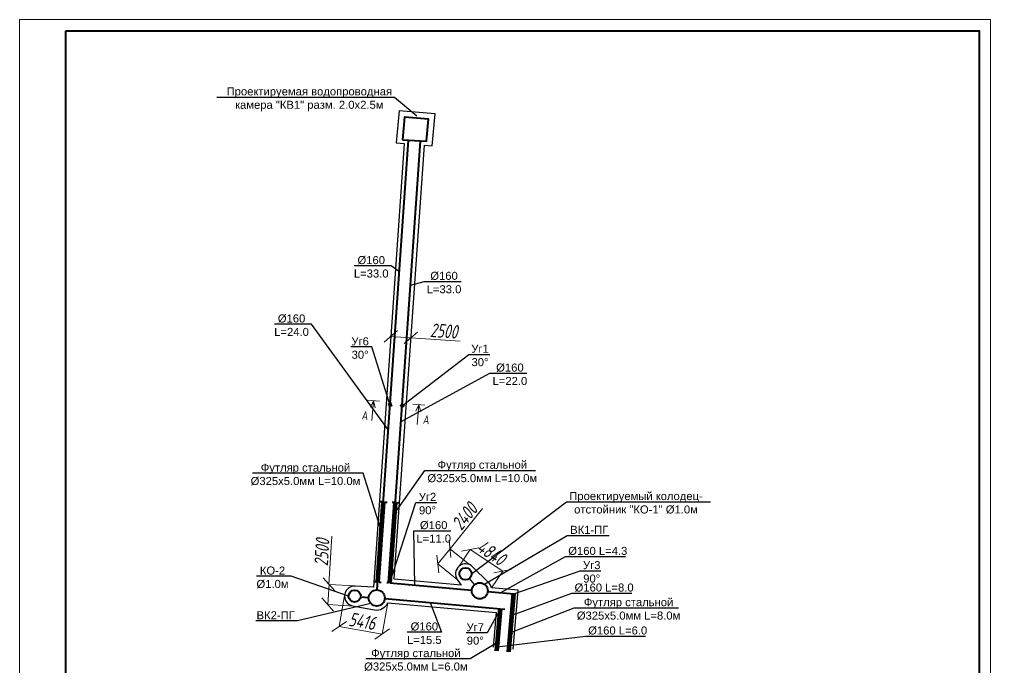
# Model space of a CAD drawing. Header units: millimetres. Extents: x 2433 to 329234, y 5766 to 133064.
# Drawn here: x 212175 to 240175, y 73950 to 92642 of the extents above; entities that cross this region are included whole.
import ezdxf
from ezdxf import colors
from ezdxf.entities.mleader import LeaderData, LeaderLine
from ezdxf.math import Vec2, Vec3

# ---------------------------------------------------------------- set-up
doc = ezdxf.new("R2010")
doc.units = ezdxf.units.MM
for name, color, linetype, lineweight in [('00-рамка', 7, 'Continuous', 40), ('19-вода', 5, 'Continuous', 40), ('Канализация К1', 14, 'Continuous', 40), ('Откос', 7, 'MYOTKOS', 9)]:
    doc.layers.add(name, color=color, linetype=linetype, lineweight=lineweight)
doc.styles.add('2_0-Ариел', font='arial.ttf', dxfattribs={"height": 2})
doc.styles.add('GOST 2.304', font='CS_Gost2304.shx')
doc.styles.add('Line_GUGK', font='GOST Common.ttf')
doc.styles.get("Standard").update_dxf_attribs({"font": 'arial.ttf'})
doc.styles.add('Виден при печати GOST Common', font='', dxfattribs={"width": 0.75})
doc.styles.get('Виден при печати GOST Common').set_extended_font_data('GOST Common', italic=True, bold=True)
doc.linetypes.add('MYOTKOS', pattern='A,0.25,["|",Line_GUGK,S=0.5,R=0,X=0,Y=0.1],0.5,["|",Line_GUGK,S=0.9,R=0,X=0,Y=0.3],0.25', length=1)
doc.linetypes.add('Вода-1', pattern='A,15,-1,["В1",Standard,S=2,R=0,X=0,Y=-1],-3.3', length=19.3)
doc.dimstyles.new('Виден при печати', dxfattribs={"dimtxt": 396, "dimasz": 360, "dimexe": 2, "dimexo": 0, "dimgap": 65, "dimtad": 1, "dimdec": 0, "dimtxsty": 'Виден при печати GOST Common', "dimblk1": 'OBLIQUE', "dimblk2": 'OBLIQUE', "dimsah": 1, "dimcen": -2, "dimdle": 2, "dimclrd": 250, "dimclre": 250, "dimclrt": 250, "dimaunit": 1, "dimadec": 4, "dimazin": 2, "dimtp": 1, "dimtfac": 0.5, "dimtdec": 0, "dimtofl": 0, "dimtmove": 1, "dimatfit": 3, "dimfxl": 1, "dimtfillclr": 250, "dimtolj": 1, "dimlwd": 5, "dimlwe": 5, "dimarcsym": 1})

# ---------------------------------------------------------------- blocks, each defined once
blk = doc.blocks.new('_Oblique')
at = {"color": 0, "linetype": 'ByBlock', "lineweight": -2}
blk.add_line((-0.5, -0.5), (0.5, 0.5), dxfattribs=at)
blk = doc.blocks.new('*D132')
at = {"layer": 'Defpoints', "color": 0, "transparency": 16777216}
for p in [(222885, 83500), (223463, 83459), (223463, 83459)]:
    blk.add_point(p, dxfattribs=at)
at = {"layer": 'Откос', "color": 250, "linetype": 'ByBlock', "lineweight": 5, "transparency": 16777216}
for p, q in [((222883, 83500), (223465, 83459)), ((222885, 83500), (222885, 83498)), ((223463, 83459), (223463, 83457)), ((224878, 83361), (223463, 83459))]:
    blk.add_line(p, q, dxfattribs=at)
at = {"layer": 'Откос', "color": 250, "lineweight": 5, "transparency": 16777216, "xscale": 360, "yscale": 360, "zscale": 360}
for p, rotation in [((222885, 83500), 176.0154292621149), ((223463, 83459), 356.0154292621151)]:
    blk.add_blockref('_Oblique', p, dxfattribs=dict(at, rotation=rotation))
at = {"layer": 'Откос', "color": 250, "transparency": 16777216, "insert": (224416, 83656), "char_height": 396, "attachment_point": 5, "rotation": 356.0154, "style": 'Виден при печати GOST Common'}
blk.add_mtext('\\A1;2500', dxfattribs=at)
blk = doc.blocks.new('*D133')
at = {"layer": 'Defpoints', "color": 0, "transparency": 16777216}
for p in [(221551, 76032), (222793, 75814), (222635, 74918)]:
    blk.add_point(p, dxfattribs=at)
at = {"layer": 'Откос', "color": 250, "linetype": 'ByBlock', "lineweight": 5, "transparency": 16777216}
for p, q in [((221551, 76032), (221393, 75134)), ((222793, 75814), (222635, 74916)), ((221392, 75137), (222637, 74918))]:
    blk.add_line(p, q, dxfattribs=at)
at = {"layer": 'Откос', "color": 250, "lineweight": 5, "transparency": 16777216, "xscale": 360, "yscale": 360, "zscale": 360}
for p, rotation in [((221394, 75136), 170.0458910768763), ((222635, 74918), 350.0458910768764)]:
    blk.add_blockref('_Oblique', p, dxfattribs=dict(at, rotation=rotation))
at = {"layer": 'Откос', "color": 250, "transparency": 16777216, "insert": (222060, 75286), "char_height": 396, "attachment_point": 5, "rotation": 350.0459, "style": 'Виден при печати GOST Common'}
blk.add_mtext('\\A1;5416', dxfattribs=at)
blk = doc.blocks.new('*D134')
at = {"layer": 'Defpoints', "color": 0, "transparency": 16777216}
for p in [(221100, 76350), (221858, 76303), (221822, 75724)]:
    blk.add_point(p, dxfattribs=at)
at = {"layer": 'Откос', "color": 250, "linetype": 'ByBlock', "lineweight": 5, "transparency": 16777216}
for p, q in [((221187, 77739), (221100, 76350)), ((221064, 75769), (221101, 76352)), ((221858, 76303), (221098, 76350)), ((221822, 75724), (221062, 75771))]:
    blk.add_line(p, q, dxfattribs=at)
at = {"layer": 'Откос', "color": 250, "lineweight": 5, "transparency": 16777216, "xscale": 360, "yscale": 360, "zscale": 360}
for p, rotation in [((221100, 76350), 86.4364560925761), ((221064, 75771), 266.4364560925761)]:
    blk.add_blockref('_Oblique', p, dxfattribs=dict(at, rotation=rotation))
at = {"layer": 'Откос', "color": 250, "transparency": 16777216, "insert": (220895, 77275), "char_height": 396, "attachment_point": 5, "rotation": 86.4365, "style": 'Виден при печати GOST Common'}
blk.add_mtext('\\A1;2500', dxfattribs=at)
blk = doc.blocks.new('*D135')
at = {"layer": 'Defpoints', "color": 0, "transparency": 16777216}
for p in [(225173, 77356), (224851, 76875, -88), (225785, 76251, -88)]:
    blk.add_point(p, dxfattribs=at)
at = {"layer": 'Откос', "color": 250, "linetype": 'ByBlock', "lineweight": 5, "transparency": 16777216}
for p, q in [((224851, 76875), (225174, 77358)), ((226108, 76732), (225171, 77357)), ((225785, 76251), (226108, 76734))]:
    blk.add_line(p, q, dxfattribs=at)
at = {"layer": 'Откос', "color": 250, "lineweight": 5, "transparency": 16777216, "xscale": 360, "yscale": 360, "zscale": 360}
for p, rotation in [((225173, 77356), 146.2557212788538), ((226107, 76733), 326.2557212788538)]:
    blk.add_blockref('_Oblique', p, dxfattribs=dict(at, rotation=rotation))
at = {"layer": 'Откос', "color": 250, "transparency": 16777216, "insert": (225786, 77263), "char_height": 396, "attachment_point": 5, "rotation": 326.2557, "style": 'Виден при печати GOST Common'}
blk.add_mtext('\\A1;4840', dxfattribs=at)
blk = doc.blocks.new('*D136')
at = {"layer": 'Defpoints', "color": 0, "transparency": 16777216}
for p in [(224240, 76940), (225150, 76920, -88), (224800, 76487, -88)]:
    blk.add_point(p, dxfattribs=at)
at = {"layer": 'Откос', "color": 250, "linetype": 'ByBlock', "lineweight": 5, "transparency": 16777216}
for p, q in [((225530, 78535), (224590, 77373)), ((224592, 77374), (224239, 76938)), ((225150, 76920), (224589, 77374)), ((224800, 76487), (224239, 76941))]:
    blk.add_line(p, q, dxfattribs=at)
at = {"layer": 'Откос', "color": 250, "lineweight": 5, "transparency": 16777216, "xscale": 360, "yscale": 360, "zscale": 360}
for p, rotation in [((224590, 77373), 51.03824005927596), ((224240, 76940), 231.038240059276)]:
    blk.add_blockref('_Oblique', p, dxfattribs=dict(at, rotation=rotation))
at = {"layer": 'Откос', "color": 250, "transparency": 16777216, "insert": (225013, 78314), "char_height": 396, "attachment_point": 5, "rotation": 51.0382, "style": 'Виден при печати GOST Common'}
blk.add_mtext('\\A1;2400', dxfattribs=at)
blk = doc.blocks.new('_None')
blk = doc.blocks.new('_BoxFilled')
at = {"color": 0, "linetype": 'ByBlock', "lineweight": -2}
blk.add_line((-0.5, 0), (-1, 0), dxfattribs=at)
at = {"color": 0, "linetype": 'ByBlock'}
blk.add_solid([(-0.5, 0.5), (0.5, 0.5), (-0.5, -0.5), (0.5, -0.5)], dxfattribs=at)

msp = doc.modelspace()

# ---------------------------------------------------------------- linework, layer by layer
at = {"linetype": 'MYOTKOS', "ltscale": 110}
for p, q in [((223272.5, 89064.5), (222380.9, 76264.8)), ((222978.4, 76496), (223850.3, 89014.1)), ((225699.8, 76404.5, -88), (225242.2, 76858.6, -88)), ((224910.8, 76327.5, -88), (222978.4, 76496)), ((224799.8, 76487.3, -88), (224910.8, 76327.5, -88)), ((222380.9, 76264.8), (221859, 76302.5)), ((226558.6, 76183.8), (225785, 76251.3, -88)), ((226410.3, 74484.1), (226558.6, 76183.8)), ((221822.2, 75723.7), (222413, 75615.4)), ((222792.5, 75813.6), (225920.3, 75540.8)), ((225920.3, 75540.8), (225832.5, 74534.5))]:
    msp.add_line(p, q, dxfattribs=at)
msp.add_line((225298.4, 76341.5, -88), (225149.6, 76519.4, -88))
msp.add_lwpolyline([(223850.3, 89014.1), (224079.4, 88994.1), (224160, 89918.5), (223120, 90009.3), (223039.4, 89084.8), (223272.5, 89064.5)], dxfattribs=at)
for centre, radius, start, end in [((225037.9, 76652.8, -88), 290, 45.22004, 214.80035), ((221840.2, 76013.1), 290, 86.27764, 266.43646), ((225448.1, 76164.2, -88), 348, 14.48727, 46.75752), ((222475.8, 75957.7), 348, 259.61433, 335.54359)]:
    msp.add_arc(centre, radius, start, end, dxfattribs=at)
at = {"layer": '00-рамка', "lineweight": 15}
msp.add_lwpolyline([(212175.2, 92642.3), (240175.2, 92642.3), (240175.2, 53042.3), (212175.2, 53042.3)], close=True, dxfattribs=at)
at = {"layer": '00-рамка', "lineweight": 40}
msp.add_lwpolyline([(213508.5, 92308.9), (239841.9, 92308.9), (239841.9, 53375.6), (213508.5, 53375.6)], close=True, dxfattribs=at)
at = {"layer": '19-вода', "linetype": 'Вода-1', "ltscale": 900}
for p, q in [((222491.9, 76189.1), (223395.7, 89164.1)), ((222854.7, 76390.4), (223742.8, 89139.9)), ((222470.1, 76422.6), (222630.6, 78727.9)), ((222545.8, 76416.3), (222706.6, 78724.2)), ((222630.6, 78727.9), (222576.9, 78731.7)), ((222706.6, 78724.2), (222777.9, 78719.2)), ((222816.8, 76393), (222978.3, 78710.8)), ((222892.6, 76387.7), (223054.2, 78707)), ((222978.3, 78710.8), (222917.4, 78715)), ((223054.2, 78707), (223115.4, 78702.7)), ((222470.1, 76422.6), (222418.6, 76426.2)), ((222545.8, 76416.3), (222608.3, 76411.9)), ((222816.8, 76393), (222763.6, 76396.7)), ((222854.7, 76390.4), (225217, 76184.4)), ((222012.4, 75987.9), (222244.3, 75972.8)), ((222706.9, 75937.5), (226046, 75646.3)), ((225679.2, 76144), (226432.9, 76078.3)), ((226248.9, 74406), (226395.1, 76081.6)), ((226286.8, 74402.7), (226432.9, 76078.3)), ((226324.7, 74399.4), (226470.8, 76075)), ((225902.3, 74436.3), (226008.1, 75649.6)), ((225940.1, 74433), (226046, 75646.3)), ((225978, 74429.7), (226083.8, 75643)), ((226083.8, 75643), (226171.9, 75635.3))]:
    msp.add_line(p, q, dxfattribs=at)
at = {"layer": '19-вода'}
for p, q in [((222699.1, 78724.6), (222699.6, 78732.2)), ((222970.8, 78711.1), (222970.9, 78713.3)), ((223048.2, 78707.3), (223048.2, 78707.9)), ((222894.5, 76393), (222924.1, 76839))]:
    msp.add_line(p, q, dxfattribs=at)
at = {"layer": '19-вода', "linetype": 'Вода-1', "ltscale": 900}
msp.add_lwpolyline([(223220.6, 89169.7), (223910, 89131.2), (223965.7, 89762.9), (223274.5, 89824.6)], close=True, dxfattribs=at)
at = {"layer": '19-вода'}
for centre, radius in [((225037.9, 76652.8, -88), 174), ((221840.2, 76013.1), 174), ((222475.8, 75957.7), 232), ((225448.1, 76164.2, -88), 232)]:
    msp.add_circle(centre, radius, dxfattribs=at)
at = {"layer": 'Канализация К1', "color": 18, "linetype": 'Continuous', "lineweight": 15, "true_color": 0x000000}
for p, q in [((222207.1, 81660.4), (222554.5, 81630.1)), ((222383.1, 81645.1), (222295.6, 81456)), ((222333.4, 81076.1), (222383.1, 81645.1)), ((222383.1, 81645.1), (222436.5, 81443.7)), ((223517.7, 81547.1), (223865.1, 81516.8)), ((223693.7, 81531.8), (223606.2, 81342.7)), ((223644.1, 80962.8), (223693.7, 81531.8)), ((223693.7, 81531.8), (223747.1, 81330.4))]:
    msp.add_line(p, q, dxfattribs=at)
at = {"layer": 'Откос', "ltscale": 900}
msp.add_line((225224.4, 76430.7, -88), (225224.4, 76430.7, -88), dxfattribs=at)

# ---------------------------------------------------------------- texts
at = {"layer": 'Канализация К1', "color": 18, "linetype": 'Continuous', "lineweight": 15, "true_color": 0x000000, "char_height": 250, "attachment_point": 1, "rotation": 352.48117, "style": 'GOST 2.304'}
for insert in [(222070.5, 81356.6), (223837.1, 81234.9)]:
    msp.add_mtext_dynamic_manual_height_columns('A', width=372.408, gutter_width=12.5, heights=[0], dxfattribs=dict(at, insert=insert))

# ---------------------------------------------------------------- dimensions: what is measured, and where the dimension line sits
at = {"layer": 'Откос'}
for base, p1, p2, angle, text, picture, middle in [((223463.4, 83459.2), (222884.8, 83499.5), (223463.4, 83459.2), 356.01543, '2500', '*D132', (224398.6, 83401.1)), ((224240.2, 76939.8), (225149.9, 76920.3, -88), (224799.8, 76487.3, -88), 231.03824, '2400', '*D136', (225217.9, 78148.9)), ((221100.5, 76349.8), (221822.2, 75723.7), (221858.2, 76302.6), 86.43646, '2500', '*D134', (221223.8, 77254.9))]:
    dim = msp.add_linear_dim(base=base, p1=p1, p2=p2, angle=angle, text=text, dimstyle='Виден при печати', override={"dimpost": '<>'}, dxfattribs=at)
    dim.commit()
    dim.dimension.update_dxf_attribs({"geometry": picture, "text_midpoint": middle, "dimtype": 129})
for p1, p2, distance, text, picture, middle in [((225785, 76251.3, -88), (224851.5, 76874.9, -88), -578.9, '4840', '*D135', (225785.9, 77263.2)), ((221550.8, 76031.6), (222792.5, 75813.6), -909, '5416', '*D133', (222060, 75286.4))]:
    dim = msp.add_aligned_dim(p1=p1, p2=p2, distance=distance, text=text, dimstyle='Виден при печати', override={"dimpost": '<>'}, dxfattribs=at)
    dim.commit()
    dim.dimension.update_dxf_attribs({"geometry": picture, "text_midpoint": middle})

# ---------------------------------------------------------------- leaders
at = {"layer": '19-вода', "lineweight": 30}
ml = msp.add_multileader_mtext('Standard', dxfattribs=at)
ml.set_content('Проектируемая водопроводная\\Pкамера "КВ1" разм. 2.0х2.5м', color=256, style='2_0-Ариел')
ml.set_leader_properties()
ml.set_arrow_properties(name='NONE')
ml.build(insert=Vec2(0, 0))
ml.multileader.update_dxf_attribs({"text_left_attachment_type": 6, "text_right_attachment_type": 6, "dogleg_length": 0.36, "arrow_head_size": 20.9})
ctx = ml.context
ctx.base_point, ctx.char_height, ctx.arrow_head_size, ctx.landing_gap_size, ctx.plane_origin = Vec3(218161.3, 90386.8), 231.989, 20.9, 10.4, Vec3(226996.1, 92739.3)
ctx.left_attachment, ctx.right_attachment, ctx.text_align_type = 6, 6, 1
notes = []
notes.append((ctx, [(0, (1, 1, 0), (222988.5, 90386.8), (-1, 0), 83.5, [(0, [(223630, 89848.3)], 0, [])])]))
ctx.mtext.insert, ctx.mtext.alignment, ctx.mtext.flow_direction = Vec3(220533.1, 90683.2), 2, 5
ml = msp.add_multileader_mtext('Standard', dxfattribs=at)
ml.set_content('%%C160\\PL=33.0', color=256, style='2_0-Ариел')
ml.set_leader_properties()
ml.set_arrow_properties(name='NONE')
ml.build(insert=Vec2(0, 0))
ml.multileader.update_dxf_attribs({"text_left_attachment_type": 6, "text_right_attachment_type": 6, "dogleg_length": 0.36, "arrow_head_size": 20.9})
ctx = ml.context
ctx.base_point, ctx.char_height, ctx.arrow_head_size, ctx.landing_gap_size, ctx.plane_origin = Vec3(221827.7, 85539), 231.99, 20.9, 10.4, Vec3(226377.3, 88073.3)
ctx.left_attachment, ctx.right_attachment, ctx.text_align_type = 6, 6, 1
notes.append((ctx, [(0, (1, 1, 0), (222893.1, 85539), (-1, 0), 83.5, [(0, [(223130.6, 85358.3)], 0, [])])]))
ctx.mtext.insert, ctx.mtext.alignment, ctx.mtext.flow_direction = Vec3(222318.6, 85817.4), 2, 5
ml = msp.add_multileader_mtext('Standard', dxfattribs=at)
ml.set_content('%%C160\\PL=33.0', color=256, style='2_0-Ариел')
ml.set_leader_properties()
ml.set_arrow_properties(name='NONE')
ml.build(insert=Vec2(0, 0))
ml.multileader.update_dxf_attribs({"text_left_attachment_type": 6, "text_right_attachment_type": 6, "dogleg_length": 0.36, "arrow_head_size": 20.9})
ctx = ml.context
ctx.base_point, ctx.char_height, ctx.arrow_head_size, ctx.landing_gap_size, ctx.plane_origin = Vec3(223926.4, 85085.6, 2934.7), 231.99, 20.9, 10.4, Vec3(228476, 87619.9, 2934.7)
ctx.left_attachment, ctx.right_attachment, ctx.text_align_type = 6, 6, 1
notes.append((ctx, [(1, (1, 1, 0), (223842.9, 85085.6, 2934.7), (1, 0), 83.5, [(0, [(223452.7, 84974.8, 2934.7)], 0, [])])]))
ctx.mtext.insert, ctx.mtext.alignment, ctx.mtext.flow_direction = Vec3(224417.3, 85364, 2934.7), 2, 5
ml = msp.add_multileader_mtext('Standard', dxfattribs=at)
ml.set_content('%%C160\\PL=24.0', color=256, style='2_0-Ариел')
ml.set_leader_properties()
ml.set_arrow_properties(name='NONE')
ml.build(insert=Vec2(0, 0))
ml.multileader.update_dxf_attribs({"text_left_attachment_type": 6, "text_right_attachment_type": 6, "dogleg_length": 0.36, "arrow_head_size": 20.9})
ctx = ml.context
ctx.base_point, ctx.char_height, ctx.arrow_head_size, ctx.landing_gap_size, ctx.plane_origin = Vec3(219530.2, 83855.1), 231.99, 20.9, 10.4, Vec3(223993.2, 86565.8)
ctx.left_attachment, ctx.right_attachment, ctx.text_align_type = 6, 6, 1
notes.append((ctx, [(0, (1, 1, 0), (220595.6, 83855.1), (-1, 0), 83.5, [(0, [(222812.6, 80793.1)], 0, [])])]))
ctx.mtext.insert, ctx.mtext.alignment, ctx.mtext.flow_direction = Vec3(220021.1, 84133.5), 2, 5
ml = msp.add_multileader_mtext('Standard', dxfattribs=at)
ml.set_content('Уг6\\P30%%D', color=256, style='2_0-Ариел')
ml.set_leader_properties()
ml.set_arrow_properties(name='BOXFILLED')
ml.build(insert=Vec2(0, 0))
ml.multileader.update_dxf_attribs({"text_left_attachment_type": 6, "text_right_attachment_type": 6, "dogleg_length": 0.36, "arrow_head_size": 116})
ctx = ml.context
ctx.base_point, ctx.char_height, ctx.arrow_head_size, ctx.landing_gap_size, ctx.plane_origin = Vec3(221743.2, 83196.3), 231.99, 116, 10.4, Vec3(228644.8, 85044.4)
ctx.left_attachment, ctx.right_attachment, ctx.text_align_type = 6, 6, 1
notes.append((ctx, [(0, (1, 1, 0), (222335.4, 83196.3), (-1, 0), 83.5, [(0, [(222863.7, 81526.9)], 0, [])])]))
ctx.mtext.insert, ctx.mtext.alignment, ctx.mtext.flow_direction = Vec3(221997.5, 83474.7), 2, 5
ml = msp.add_multileader_mtext('Standard', dxfattribs=at)
ml.set_content('Уг1\\P30%%D', color=256, style='2_0-Ариел')
ml.set_leader_properties()
ml.set_arrow_properties(name='BOXFILLED')
ml.build(insert=Vec2(0, 0))
ml.multileader.update_dxf_attribs({"text_left_attachment_type": 6, "text_right_attachment_type": 6, "dogleg_length": 0.36, "arrow_head_size": 116})
ctx = ml.context
ctx.base_point, ctx.char_height, ctx.arrow_head_size, ctx.landing_gap_size, ctx.plane_origin = Vec3(225216.4, 82983.4), 231.99, 116, 10.4, Vec3(228992, 85020.2)
ctx.left_attachment, ctx.right_attachment, ctx.text_align_type = 6, 6, 1
notes.append((ctx, [(1, (1, 1, 0), (225132.9, 82983.4), (1, 0), 83.5, [(0, [(223210.8, 81502.7)], 0, [])])]))
ctx.mtext.insert, ctx.mtext.alignment, ctx.mtext.flow_direction = Vec3(225454.4, 83261.8), 2, 5
ml = msp.add_multileader_mtext('Standard', dxfattribs=at)
ml.set_content('%%C160\\PL=22.0', color=256, style='2_0-Ариел')
ml.set_leader_properties()
ml.set_arrow_properties(name='NONE')
ml.build(insert=Vec2(0, 0))
ml.multileader.update_dxf_attribs({"text_left_attachment_type": 6, "text_right_attachment_type": 6, "dogleg_length": 0.36, "arrow_head_size": 20.9})
ctx = ml.context
ctx.base_point, ctx.char_height, ctx.arrow_head_size, ctx.landing_gap_size, ctx.plane_origin = Vec3(225825.7, 82439.3, 2934.7), 231.99, 20.9, 10.4, Vec3(230288.8, 85998, 2934.7)
ctx.left_attachment, ctx.right_attachment, ctx.text_align_type = 6, 6, 1
notes.append((ctx, [(1, (1, 1, 0), (225742.2, 82439.3, 2934.7), (1, 0), 83.5, [(0, [(223179.2, 81048.1, 2934.7)], 0, [])])]))
ctx.mtext.insert, ctx.mtext.alignment, ctx.mtext.flow_direction = Vec3(226316.7, 82717.7, 2934.7), 2, 5
ml = msp.add_multileader_mtext('Standard', dxfattribs=at)
ml.set_content('Футляр стальной\\P%%C325х5.0мм L=10.0м', color=256, style='2_0-Ариел')
ml.set_leader_properties()
ml.set_arrow_properties(name='BOXFILLED')
ml.build(insert=Vec2(0, 0))
ml.multileader.update_dxf_attribs({"text_left_attachment_type": 6, "text_right_attachment_type": 6, "dogleg_length": 0.36, "arrow_head_size": 116})
ctx = ml.context
ctx.base_point, ctx.char_height, ctx.arrow_head_size, ctx.landing_gap_size, ctx.plane_origin = Vec3(218848.5, 79555), 231.989, 116, 10.4, Vec3(228391.2, 81403.1)
ctx.left_attachment, ctx.right_attachment, ctx.text_align_type = 6, 6, 1
notes.append((ctx, [(0, (1, 1, 0), (222081.8, 79555), (-1, 0), 83.5, [(0, [(222610.1, 77885.6)], 0, [])])]))
ctx.mtext.insert, ctx.mtext.alignment, ctx.mtext.flow_direction = Vec3(220423.4, 79833.4), 2, 5
ml = msp.add_multileader_mtext('Standard', dxfattribs=at)
ml.set_content('Футляр стальной\\P%%C325х5.0мм L=10.0м', color=256, style='2_0-Ариел')
ml.set_leader_properties()
ml.set_arrow_properties(name='BOXFILLED')
ml.build(insert=Vec2(0, 0))
ml.multileader.update_dxf_attribs({"text_left_attachment_type": 6, "text_right_attachment_type": 6, "dogleg_length": 0.36, "arrow_head_size": 116})
ctx = ml.context
ctx.base_point, ctx.char_height, ctx.arrow_head_size, ctx.landing_gap_size, ctx.plane_origin = Vec3(223945.8, 79637.5), 231.989, 116, 10.4, Vec3(228776.2, 81922.8)
ctx.left_attachment, ctx.right_attachment, ctx.text_align_type = 6, 6, 1
notes.append((ctx, [(1, (1, 1, 0), (223862.3, 79637.5), (1, 0), 83.5, [(0, [(222995.1, 78405.3)], 0, [])])]))
ctx.mtext.insert, ctx.mtext.alignment, ctx.mtext.flow_direction = Vec3(225520.7, 79915.8), 2, 5
ml = msp.add_multileader_mtext('Standard', dxfattribs=at)
ml.set_content('Уг2\\P90%%D', color=256, style='2_0-Ариел')
ml.set_leader_properties()
ml.set_arrow_properties(name='NONE')
ml.build(insert=Vec2(0, 0))
ml.multileader.update_dxf_attribs({"text_left_attachment_type": 6, "text_right_attachment_type": 6, "dogleg_length": 0.36, "arrow_head_size": 20.9})
ctx = ml.context
ctx.base_point, ctx.char_height, ctx.arrow_head_size, ctx.landing_gap_size, ctx.plane_origin = Vec3(223687.1, 78711, 1658.7), 231.99, 20.9, 10.4, Vec3(228885.1, 80449.4, 1658.7)
ctx.left_attachment, ctx.right_attachment, ctx.text_align_type = 6, 6, 1
notes.append((ctx, [(1, (1, 1, 0), (223603.5, 78711, 1658.7), (1, 0), 83.5, [(0, [(222854.7, 76390.4, 1658.7)], 0, [])])]))
ctx.mtext.insert, ctx.mtext.alignment, ctx.mtext.flow_direction = Vec3(223940.3, 78989.4, 1658.7), 2, 5
ml = msp.add_multileader_mtext('Standard', dxfattribs=at)
ml.set_content('Проектируемый колодец-\\Pотстойник "КО-1" %%C1.0м', color=256, style='2_0-Ариел')
ml.set_leader_properties()
ml.set_arrow_properties(name='NONE')
ml.build(insert=Vec2(0, 0))
ml.multileader.update_dxf_attribs({"text_left_attachment_type": 6, "text_right_attachment_type": 6, "dogleg_length": 0.36, "arrow_head_size": 20.9})
ctx = ml.context
ctx.base_point, ctx.char_height, ctx.arrow_head_size, ctx.landing_gap_size, ctx.plane_origin = Vec3(228035.3, 78734.1), 231.989, 20.9, 10.4, Vec3(237248.1, 80995)
ctx.left_attachment, ctx.right_attachment, ctx.text_align_type = 6, 6, 1
notes.append((ctx, [(1, (1, 1, 0), (227951.8, 78734.1), (1, 0), 83.5, [(0, [(225211.9, 76652.8)], 0, [])])]))
ctx.mtext.insert, ctx.mtext.alignment, ctx.mtext.flow_direction = Vec3(229952.3, 79012.4), 2, 5
ml = msp.add_multileader_mtext('Standard', dxfattribs=at)
ml.set_content('%%C160\\PL=11.0', color=256, style='2_0-Ариел')
ml.set_leader_properties()
ml.set_arrow_properties(name='NONE')
ml.build(insert=Vec2(0, 0))
ml.multileader.update_dxf_attribs({"text_left_attachment_type": 6, "text_right_attachment_type": 6, "dogleg_length": 0.36, "arrow_head_size": 20.9})
ctx = ml.context
ctx.base_point, ctx.char_height, ctx.arrow_head_size, ctx.landing_gap_size, ctx.plane_origin = Vec3(223627.6, 77895.4), 231.99, 20.9, 10.4, Vec3(228926.7, 81333.9)
ctx.left_attachment, ctx.right_attachment, ctx.text_align_type = 6, 6, 1
notes.append((ctx, [(1, (1, 1, 0), (223544.1, 77895.4), (1, 0), 83.5, [(0, [(223577, 76327.4)], 0, [])])]))
ctx.mtext.insert, ctx.mtext.alignment, ctx.mtext.flow_direction = Vec3(224118.6, 78173.8), 2, 5
ml = msp.add_multileader_mtext('Standard', dxfattribs=at)
ml.set_content('ВК1-ПГ', color=256, style='2_0-Ариел')
ml.set_leader_properties()
ml.set_arrow_properties(name='NONE')
ml.build(insert=Vec2(0, 0))
ml.multileader.update_dxf_attribs({"text_left_attachment_type": 6, "text_right_attachment_type": 6, "dogleg_length": 0.36, "arrow_head_size": 20.9})
ctx = ml.context
ctx.base_point, ctx.char_height, ctx.arrow_head_size, ctx.landing_gap_size, ctx.plane_origin = Vec3(228055.3, 77760.7, 2122.7), 231.99, 20.9, 10.4, Vec3(232017.4, 79219.4, 2122.7)
ctx.left_attachment, ctx.right_attachment, ctx.text_align_type = 6, 6, 1
notes.append((ctx, [(1, (1, 1, 0), (227971.8, 77760.7, 2122.7), (1, 0), 83.5, [(0, [(225585.7, 76351, 2122.7)], 0, [])])]))
ctx.mtext.insert, ctx.mtext.alignment, ctx.mtext.flow_direction = Vec3(228604.6, 78039, 2122.7), 2, 5
ml = msp.add_multileader_mtext('Standard', dxfattribs=at)
ml.set_content('%%C160 L=4.3', color=256, style='2_0-Ариел')
ml.set_leader_properties()
ml.set_arrow_properties(name='NONE')
ml.build(insert=Vec2(0, 0))
ml.multileader.update_dxf_attribs({"text_left_attachment_type": 6, "text_right_attachment_type": 6, "dogleg_length": 0.36, "arrow_head_size": 20.9})
ctx = ml.context
ctx.base_point, ctx.char_height, ctx.arrow_head_size, ctx.landing_gap_size, ctx.plane_origin = Vec3(228002.3, 77151.9), 231.989, 20.9, 10.4, Vec3(232335.9, 80451.6)
ctx.left_attachment, ctx.right_attachment, ctx.text_align_type = 6, 6, 1
notes.append((ctx, [(1, (1, 1, 0), (227918.8, 77151.9), (1, 0), 83.5, [(0, [(226056.1, 76111.2)], 0, [])])]))
ctx.mtext.insert, ctx.mtext.alignment, ctx.mtext.flow_direction = Vec3(228850.3, 77430.3), 2, 5
ml = msp.add_multileader_mtext('Standard', dxfattribs=at)
ml.set_content('Уг3\\P90%%D', color=256, style='2_0-Ариел')
ml.set_leader_properties()
ml.set_arrow_properties(name='NONE')
ml.build(insert=Vec2(0, 0))
ml.multileader.update_dxf_attribs({"text_left_attachment_type": 6, "text_right_attachment_type": 6, "dogleg_length": 0.36, "arrow_head_size": 20.9})
ctx = ml.context
ctx.base_point, ctx.char_height, ctx.arrow_head_size, ctx.landing_gap_size, ctx.plane_origin = Vec3(228421.3, 76741.9, 1658.7), 231.99, 20.9, 10.4, Vec3(232382.6, 80651.6, 1658.7)
ctx.left_attachment, ctx.right_attachment, ctx.text_align_type = 6, 6, 1
notes.append((ctx, [(1, (1, 1, 0), (228337.8, 76741.9, 1658.7), (1, 0), 83.5, [(0, [(226432.9, 76078.3, 1658.7)], 0, [])])]))
ctx.mtext.insert, ctx.mtext.alignment, ctx.mtext.flow_direction = Vec3(228675.7, 77020.3, 1658.7), 2, 5
ml = msp.add_multileader_mtext('Standard', dxfattribs=at)
ml.set_content('КО-2\\P%%C1.0м', color=256, style='2_0-Ариел')
ml.set_leader_properties()
ml.set_arrow_properties(name='NONE')
ml.build(insert=Vec2(0, 0))
ml.multileader.update_dxf_attribs({"text_left_attachment_type": 6, "text_right_attachment_type": 6, "dogleg_length": 0.36, "arrow_head_size": 20.9})
ctx = ml.context
ctx.base_point, ctx.char_height, ctx.arrow_head_size, ctx.landing_gap_size, ctx.plane_origin = Vec3(219017.2, 76585.9), 231.99, 20.9, 10.4, Vec3(228591.2, 79016.9)
ctx.left_attachment, ctx.right_attachment, ctx.text_align_type = 6, 6, 1
notes.append((ctx, [(0, (1, 1, 0), (220011.7, 76585.9), (-1, 0), 83.5, [(0, [(221666.2, 76013.1)], 0, [])])]))
ctx.mtext.insert, ctx.mtext.alignment, ctx.mtext.flow_direction = Vec3(219472.7, 76864.3), 2, 5
ml = msp.add_multileader_mtext('Standard', dxfattribs=at)
ml.set_content('%%C160 L=8.0', color=256, style='2_0-Ариел')
ml.set_leader_properties()
ml.set_arrow_properties(name='NONE')
ml.build(insert=Vec2(0, 0))
ml.multileader.update_dxf_attribs({"text_left_attachment_type": 6, "text_right_attachment_type": 6, "dogleg_length": 0.36, "arrow_head_size": 20.9})
ctx = ml.context
ctx.base_point, ctx.char_height, ctx.arrow_head_size, ctx.landing_gap_size, ctx.plane_origin = Vec3(228184.9, 76096.3, 2122.7), 231.989, 20.9, 10.4, Vec3(231564.9, 77885.5, 2122.7)
ctx.left_attachment, ctx.right_attachment, ctx.text_align_type = 6, 6, 1
notes.append((ctx, [(1, (1, 1, 0), (228101.3, 76096.3, 2122.7), (1, 0), 83.5, [(0, [(226378.8, 75457.6, 2122.7)], 0, [])])]))
ctx.mtext.insert, ctx.mtext.alignment, ctx.mtext.flow_direction = Vec3(229032.4, 76374.7, 2122.7), 2, 5
ml = msp.add_multileader_mtext('Standard', dxfattribs=at)
ml.set_content('Футляр стальной\\P%%C325х5.0мм L=8.0м', color=256, style='2_0-Ариел')
ml.set_leader_properties()
ml.set_arrow_properties(name='BOXFILLED')
ml.build(insert=Vec2(0, 0))
ml.multileader.update_dxf_attribs({"text_left_attachment_type": 6, "text_right_attachment_type": 6, "dogleg_length": 0.36, "arrow_head_size": 116})
ctx = ml.context
ctx.base_point, ctx.char_height, ctx.arrow_head_size, ctx.landing_gap_size, ctx.plane_origin = Vec3(228253, 75674.1), 231.989, 116, 10.4, Vec3(232116.2, 78473.3)
ctx.left_attachment, ctx.right_attachment, ctx.text_align_type = 6, 6, 1
notes.append((ctx, [(1, (1, 1, 0), (228169.5, 75674.1), (1, 0), 83.5, [(0, [(226335, 74955.8)], 0, [])])]))
ctx.mtext.insert, ctx.mtext.alignment, ctx.mtext.flow_direction = Vec3(229737.7, 75952.5), 2, 5
ml = msp.add_multileader_mtext('Standard', dxfattribs=at)
ml.set_content('ВК2-ПГ', color=256, style='2_0-Ариел')
ml.set_leader_properties()
ml.set_arrow_properties(name='NONE')
ml.build(insert=Vec2(0, 0))
ml.multileader.update_dxf_attribs({"text_left_attachment_type": 6, "text_right_attachment_type": 6, "dogleg_length": 0.36, "arrow_head_size": 20.9})
ctx = ml.context
ctx.base_point, ctx.char_height, ctx.arrow_head_size, ctx.landing_gap_size, ctx.plane_origin = Vec3(219013.9, 75296), 231.99, 20.9, 10.4, Vec3(228103.9, 79648)
ctx.left_attachment, ctx.right_attachment, ctx.text_align_type = 6, 6, 1
notes.append((ctx, [(0, (1, 1, 0), (220196.1, 75296), (-1, 0), 83.5, [(0, [(222306.5, 75799.1)], 0, [])])]))
ctx.mtext.insert, ctx.mtext.alignment, ctx.mtext.flow_direction = Vec3(219563.3, 75574.4), 2, 5
ml = msp.add_multileader_mtext('Standard', dxfattribs=at)
ml.set_content('%%C160\\PL=15.5', color=256, style='2_0-Ариел')
ml.set_leader_properties()
ml.set_arrow_properties(name='NONE')
ml.build(insert=Vec2(0, 0))
ml.multileader.update_dxf_attribs({"text_left_attachment_type": 6, "text_right_attachment_type": 6, "dogleg_length": 0.36, "arrow_head_size": 20.9})
ctx = ml.context
ctx.base_point, ctx.char_height, ctx.arrow_head_size, ctx.landing_gap_size, ctx.plane_origin = Vec3(223356.9, 74973), 231.99, 20.9, 10.4, Vec3(229202.2, 80651.9)
ctx.left_attachment, ctx.right_attachment, ctx.text_align_type = 6, 6, 1
notes.append((ctx, [(0, (1, 1, 0), (224341.7, 74973), (-1, 0), 0.36, [(0, [(224017.9, 75823.2)], 0, [])])]))
ctx.mtext.insert, ctx.mtext.alignment, ctx.mtext.flow_direction = Vec3(223849.1, 75251.4), 2, 5
ml = msp.add_multileader_mtext('Standard', dxfattribs=at)
ml.set_content('Уг7\\P90%%D', color=256, style='2_0-Ариел')
ml.set_leader_properties()
ml.set_arrow_properties(name='NONE')
ml.build(insert=Vec2(0, 0))
ml.multileader.update_dxf_attribs({"text_left_attachment_type": 6, "text_right_attachment_type": 6, "dogleg_length": 0.36, "arrow_head_size": 20.9})
ctx = ml.context
ctx.base_point, ctx.char_height, ctx.arrow_head_size, ctx.landing_gap_size, ctx.plane_origin = Vec3(225064.2, 74952), 231.99, 20.9, 10.4, Vec3(228379.6, 77443.2)
ctx.left_attachment, ctx.right_attachment, ctx.text_align_type = 6, 6, 1
notes.append((ctx, [(0, (1, 1, 0), (225656.6, 74952), (-1, 0), 83.5, [(0, [(226046, 75646.3)], 0, [])])]))
ctx.mtext.insert, ctx.mtext.alignment, ctx.mtext.flow_direction = Vec3(225318.7, 75230.4), 2, 5
ml = msp.add_multileader_mtext('Standard', dxfattribs=at)
ml.set_content('%%C160 L=6.0', color=256, style='2_0-Ариел')
ml.set_leader_properties()
ml.set_arrow_properties(name='NONE')
ml.build(insert=Vec2(0, 0))
ml.multileader.update_dxf_attribs({"text_left_attachment_type": 6, "text_right_attachment_type": 6, "dogleg_length": 0.36, "arrow_head_size": 20.9})
ctx = ml.context
ctx.base_point, ctx.char_height, ctx.arrow_head_size, ctx.landing_gap_size, ctx.plane_origin = Vec3(228576.5, 74857.9), 231.989, 20.9, 10.4, Vec3(231940.7, 77221)
ctx.left_attachment, ctx.right_attachment, ctx.text_align_type = 6, 6, 1
notes.append((ctx, [(1, (1, 1, 0), (228493, 74857.9), (1, 0), 83.5, [(0, [(225950.5, 74552.3)], 0, [])])]))
ctx.mtext.insert, ctx.mtext.alignment, ctx.mtext.flow_direction = Vec3(229424.1, 75136.2), 2, 5
ml = msp.add_multileader_mtext('Standard', dxfattribs=at)
ml.set_content('Футляр стальной\\P%%C325х5.0мм L=6.0м', color=256, style='2_0-Ариел')
ml.set_leader_properties()
ml.set_arrow_properties(name='BOXFILLED')
ml.build(insert=Vec2(0, 0))
ml.multileader.update_dxf_attribs({"text_left_attachment_type": 6, "text_right_attachment_type": 6, "dogleg_length": 0.36, "arrow_head_size": 116})
ctx = ml.context
ctx.base_point, ctx.char_height, ctx.arrow_head_size, ctx.landing_gap_size, ctx.plane_origin = Vec3(222121.1, 74204.8), 231.989, 116, 10.4, Vec3(231742.5, 78194.1)
ctx.left_attachment, ctx.right_attachment, ctx.text_align_type = 6, 6, 1
notes.append((ctx, [(0, (1, 1, 0), (225174.1, 74204.8), (-1, 0), 83.5, [(0, [(225961.4, 74676.6)], 0, [])])]))
ctx.mtext.insert, ctx.mtext.alignment, ctx.mtext.flow_direction = Vec3(223605.8, 74483.2), 2, 5
for ctx, leaders in notes:
    for number, flags, end, landing, length, lines in leaders:
        leader = LeaderData()
        leader.index, (leader.has_last_leader_line, leader.has_dogleg_vector, leader.attachment_direction) = number, flags
        leader.last_leader_point, leader.dogleg_vector, leader.dogleg_length = Vec3(end), Vec3(landing), length
        for number, points, colour, breaks in lines:
            line = LeaderLine()
            line.index, line.vertices, line.color, line.breaks = number, Vec3.list(points), colors.encode_raw_color(colour), breaks
            leader.lines.append(line)
        ctx.leaders.append(leader)

doc.saveas('drawing.dxf')
